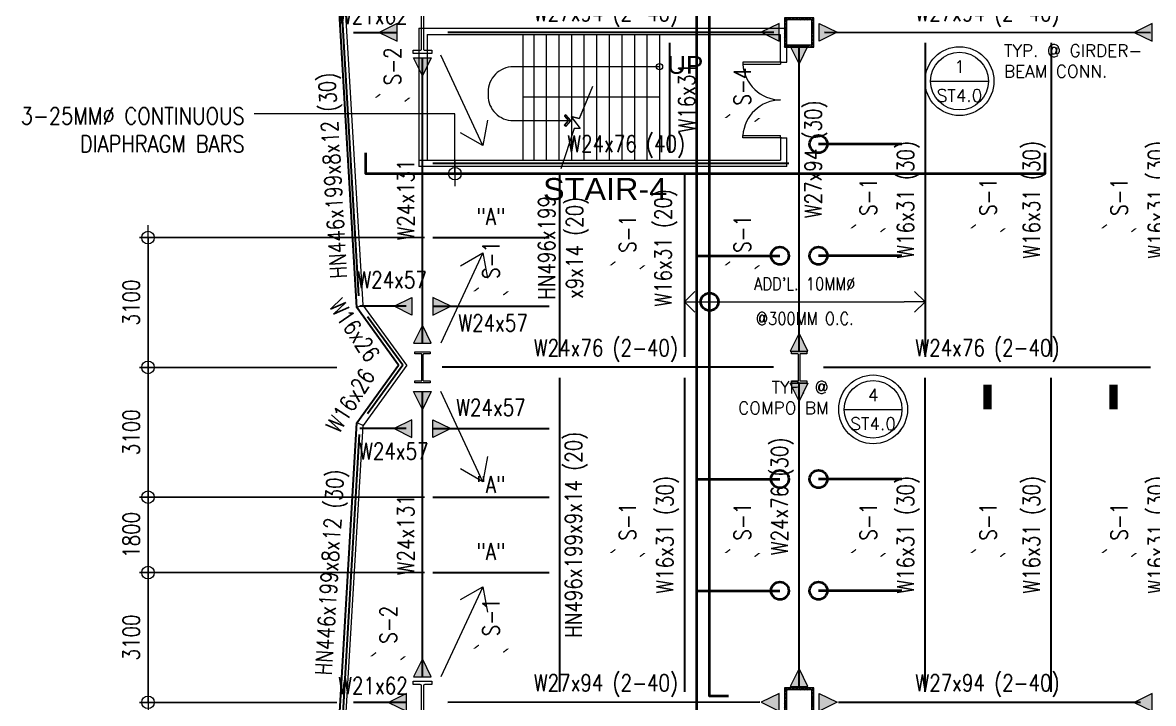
# Model space of a CAD drawing. Header units: millimetres. Extents: x 1506162 to 1722994, y -14989 to 120895.
# Drawn here: x 1552592 to 1579606, y 22493 to 38751 of the extents above; entities that cross this region are included whole.
import ezdxf
from ezdxf.enums import TextEntityAlignment as Align

# ---------------------------------------------------------------- set-up
doc = ezdxf.new("R2010")
doc.units = ezdxf.units.MM
doc.header["$MEASUREMENT"] = 0
doc.layers.get('0').update_dxf_attribs({"lineweight": 0})
for name, color, linetype, lineweight in [('A_ARCHITECTURAL BACKGROUND', 251, 'Continuous', 5), ('HATCH', 8, 'Continuous', 5), ('S-ANNO-DIMS', 252, 'Continuous', 5), ('S-ANNO-MARK', 2, 'Continuous', 9), ('S-ANNO-NPLT', 7, 'Continuous', 9), ('S-Anno-Symb', 143, 'Continuous', 9), ('S-Anno-Text', 52, 'Continuous', 15), ('S-BEAM', 5, 'Continuous', 30), ('S-BEAM-IDEN', 2, 'Continuous', 9), ('S-BRACE', 2, 'Continuous', 9), ('S-COLS', 2, 'Continuous', 20), ('S-CONN', 1, 'Continuous', 9), ('S_COL', 2, 'Continuous', 20), ('S_DRB', 4, 'Continuous', 40), ('S_SLAB EDGE', 2, 'Continuous', 30)]:
    doc.layers.add(name, color=color, linetype=linetype, lineweight=lineweight)
doc.styles.add('1', font='simplex.shx', dxfattribs={"width": 0.85, "height": 300})
doc.styles.add('ARIALNW', font='ARIALN.TTF')
doc.styles.add('MMTX$0$ESMX$0$X-OPTA1D', font='x-opta1d')
doc.styles.add('ROMANSX', font='ROMANS.shx', dxfattribs={"height": 0.09375})
doc.styles.add('SIMPLEX', font='SIMPLEX.shx', dxfattribs={"width": 0.8, "height": 400})
doc.dimstyles.new('DIM 200', dxfattribs={"dimtxt": 0.36, "dimasz": 0.2, "dimexe": 0.1, "dimexo": 0, "dimgap": 0.08, "dimtad": 1, "dimlfac": 2, "dimrnd": 0.005, "dimzin": 1, "dimdsep": 46, "dimtxsty": 'ARIALNW', "dimcen": 0.09, "dimclrd": 6, "dimclre": 6, "dimclrt": 13, "dimadec": 0, "dimazin": 0, "dimtfac": 1, "dimtofl": 0, "dimtmove": 2, "dimatfit": 3, "dimfxl": 1, "dimtolj": 1, "dimtzin": 0, "dimarcsym": 0})
doc.dimstyles.new('DIM_100', dxfattribs={"dimtxt": 400, "dimasz": 2, "dimexe": 100, "dimexo": 250, "dimgap": 250, "dimtad": 1, "dimdec": 0, "dimrnd": 1, "dimzin": 1, "dimdsep": 46, "dimtxsty": '1', "dimblk1": 'ESCADIM_ARW', "dimblk2": 'ESCADIM_ARW', "dimsah": 1, "dimcen": 50, "dimclrd": 256, "dimclre": 256, "dimclrt": 52, "dimazin": 0, "dimtfac": 1, "dimtdec": 0, "dimtofl": 0, "dimtmove": 0, "dimatfit": 3, "dimldrblk": 'ESCADIM_ARW', "dimfxl": 1, "dimtolj": 1, "dimtzin": 0, "dimarcsym": 0})
doc.dimstyles.new('DIM_200', dxfattribs={"dimtxt": 400, "dimasz": 2, "dimexe": 200, "dimexo": 200, "dimgap": 200, "dimtad": 1, "dimdec": 0, "dimrnd": 1, "dimzin": 1, "dimdsep": 46, "dimtxsty": 'SIMPLEX', "dimblk1": 'ESCADIM_ARW', "dimblk2": 'ESCADIM_ARW', "dimsah": 1, "dimcen": 50, "dimclrd": 251, "dimclre": 251, "dimclrt": 52, "dimazin": 0, "dimtfac": 1, "dimtdec": 0, "dimtofl": 0, "dimtmove": 0, "dimatfit": 3, "dimldrblk": 'ESCADIM_ARW', "dimfxl": 1, "dimtolj": 1, "dimtzin": 0, "dimarcsym": 0})
doc.dimstyles.new('ESCA', dxfattribs={"dimtxt": 300, "dimasz": 1, "dimexe": 100, "dimexo": 100, "dimgap": 100, "dimtad": 1, "dimdec": 0, "dimrnd": 1, "dimdsep": 46, "dimtxsty": '1', "dimblk1": 'ESCADIM_ARW', "dimblk2": 'ESCADIM_ARW', "dimsah": 1, "dimcen": 50, "dimclrd": 256, "dimclre": 256, "dimclrt": 52, "dimadec": 0, "dimazin": 0, "dimtfac": 1, "dimtdec": 0, "dimtofl": 0, "dimtmove": 0, "dimatfit": 3, "dimldrblk": 'ESCADIM_ARW', "dimfxl": 1, "dimtolj": 1, "dimtzin": 0, "dimarcsym": 0})

# ---------------------------------------------------------------- blocks, each defined once
blk = doc.blocks.new('6F PLAN')
at = {"layer": 'A_ARCHITECTURAL BACKGROUND', "ltscale": 10}
for p, q in [((6584, 33490, 0), (5682, 48565, 0)), ((10399, 39953, 0), (10399, 36947, 0)), ((10657, 39953, 0), (10657, 36947, 0)), ((10957, 39953, 0), (10957, 36947, 0)), ((11258, 39953, 0), (11258, 36947, 0)), ((11558, 39953, 0), (11558, 36947, 0)), ((11859, 39953, 0), (11859, 36947, 0)), ((12160, 39953, 0), (12160, 36947, 0)), ((12460, 39953, 0), (12460, 36947, 0)), ((12761, 39953, 0), (12761, 36947, 0)), ((13062, 39953, 0), (13062, 36947, 0)), ((13362, 39953, 0), (13362, 36947, 0)), ((13663, 39953, 0), (13663, 36950, 0)), ((16555, 39290, 0), (15653, 39290, 0)), ((15653, 39290, 0), (15653, 39240, 0)), ((16555, 39290, 0), (15653, 39290, 0)), ((15653, 39290, 0), (15653, 39240, 0)), ((15653, 39240, 0), (16555, 39240, 0)), ((15653, 39240, 0), (16555, 39240, 0)), ((16575, 39290, 0), (15673, 39290, 0)), ((16575, 39290, 0), (15673, 39290, 0)), ((13663, 38450, 0), (10399, 38450, 0)), ((15653, 37486, 0), (15653, 37536, 0)), ((15653, 37536, 0), (16555, 37536, 0)), ((15653, 37486, 0), (15653, 37536, 0)), ((15653, 37536, 0), (16555, 37536, 0)), ((16555, 37486, 0), (15653, 37486, 0)), ((16555, 37486, 0), (15653, 37486, 0)), ((16575, 37486, 0), (15673, 37486, 0)), ((16575, 37486, 0), (15673, 37486, 0)), ((16555, 37486, 0), (16555, 37536, 0)), ((6584, 33490, 0), (6433, 33428, 0)), ((7627, 32054, 0), (6584, 33490, 0)), ((7627, 32054, 0), (6584, 30614, 0)), ((5682, 15536, 0), (6584, 30614, 0)), ((6584, 30614, 0), (6433, 30677, 0))]:
    blk.add_line(p, q, dxfattribs=at)
at = {"layer": 'A_ARCHITECTURAL BACKGROUND', "linetype": 'ByBlock', "ltscale": 0.5}
for p, q in [((7916, 40100, 0), (16706, 40103, 0)), ((16706, 39290, 0), (16706, 40103, 0)), ((8116, 39950, 0), (16548, 39953, 0)), ((16555, 39290, 0), (16555, 39953, 0)), ((16555, 39290, 0), (16555, 39240, 0)), ((16555, 39290, 0), (16706, 39290, 0)), ((16555, 37486, 0), (16706, 37486, 0)), ((16555, 37486, 0), (16555, 36950, 0)), ((16706, 36800, 0), (16706, 37486, 0)), ((7916, 36950, 0), (13663, 36950, 0)), ((16706, 36800, 0), (7916, 36800, 0)), ((13663, 36950, 0), (16555, 36950, 0))]:
    blk.add_line(p, q, dxfattribs=at)
at = {"layer": 'A_ARCHITECTURAL BACKGROUND', "ltscale": 0.5}
for p, q in [((7916, 40100, 0), (7916, 36950, 0)), ((8116, 39950, 0), (8116, 36950, 0)), ((7916, 36950, 0), (7916, 36800, 0))]:
    blk.add_line(p, q, dxfattribs=at)
at = {"layer": 'A_ARCHITECTURAL BACKGROUND', "linetype": 'ByBlock', "lineweight": 13, "ltscale": 0.5}
for p, q in [((12059, 38708, 0), (11744, 37944, 0)), ((12059, 38705, 0), (11744, 37940, 0)), ((11744, 37944, 0), (11553, 37990, 0)), ((11553, 37990, 0), (11771, 37709, 0)), ((11744, 37940, 0), (11553, 37987, 0)), ((11553, 37987, 0), (11771, 37706, 0)), ((11622, 37709, 0), (11303, 36740, 0)), ((11771, 37706, 0), (11622, 37709, 0))]:
    blk.add_line(p, q, dxfattribs=at)
at = {"layer": 'A_ARCHITECTURAL BACKGROUND', "linetype": 'ByBlock', "lineweight": 13, "ltscale": 0.5, "elevation": 0}
blk.add_lwpolyline([(13663, 39179), (10168, 39179, 0.414214), (9567, 38577), (9567, 38495, 0.414214), (10168, 37894), (11542, 37894)], format="xyb", dxfattribs=at)
for points in [[(11542, 37894), (11423, 38030), (11391, 38006), (11492, 37894)], [(11542, 37891), (11423, 38027), (11391, 38002), (11492, 37891)], [(11542, 37894), (11423, 37757), (11391, 37782), (11492, 37894)], [(11542, 37891), (11423, 37754), (11391, 37779), (11492, 37891)]]:
    blk.add_lwpolyline(points, dxfattribs=at)
at = {"layer": 'A_ARCHITECTURAL BACKGROUND', "linetype": 'ByBlock', "lineweight": 13, "ltscale": 0.5}
blk.add_circle((13663, 39182, 0), 74, dxfattribs=at)
for centre, start, end in [((16566, 39303, 0), 183.9663, 269.3068), ((16566, 37473, 0), 90.6932, 176.0337)]:
    blk.add_arc(centre, 915, start, end, dxfattribs=at)
at = {"layer": 'S_SLAB EDGE', "ltscale": 0.05, "elevation": 0}
blk.add_lwpolyline([(5532, 15387), (6433, 30679), (7428, 32055), (6433, 33429), (5532, 48717), (7385, 48717), (7385, 53194), (8863, 53194), (8863, 55256), (10917, 55256), (10917, 56738), (26529, 56738), (26529, 56586), (44567, 56586), (44567, 56048), (46549, 56048), (46549, 39581), (44717, 39581), (44717, 10910)], dxfattribs=at)
at = {"layer": 'A_ARCHITECTURAL BACKGROUND', "style": 'MMTX$0$ESMX$0$X-OPTA1D', "text_generation_flag": 6, "width": 1.1}
for s, height, p in [('UP', 420.9, (13849, 39012, 0)), ('STAIR-4', 526.1, (10880, 35996, 0))]:
    blk.add_text(s, height=height, rotation=180, dxfattribs=at).set_placement(p)
blk = doc.blocks.new('6F COLUMN LAYOUT')
at = {"layer": 'HATCH', "ltscale": 0.05}
h = blk.add_hatch(dxfattribs=at)
h.set_pattern_fill('ANSI31', color=256, scale=250, style=0)
h.set_pattern_definition([(45, (-1573217.562, 18604.213), (-22.0970869, 22.0970869), [])])
h.paths.add_polyline_path([(16700, 39700), (17300, 39700), (17300, 40300), (16700, 40300)], flags=16)
h.paths.add_polyline_path([(16650, 39650), (17350, 39650), (17350, 40350), (16650, 40350)])
h = blk.add_hatch(dxfattribs=at)
h.set_pattern_fill('ANSI31', color=256, scale=250, style=0)
h.set_pattern_definition([(45, (-1573217.562, 2604.213), (-22.0970869, 22.0970869), [])])
h.paths.add_polyline_path([(16700, 23700), (17300, 23700), (17300, 24300), (16700, 24300)], flags=16)
h.paths.add_polyline_path([(16650, 23650), (17350, 23650), (17350, 24350), (16650, 24350)])
at = {"layer": 'S-COLS', "ltscale": 0.5, "elevation": 0}
for points in [[(16650, 39650), (17350, 39650), (17350, 40350), (16650, 40350)], [(16700, 39700), (17300, 39700), (17300, 40300), (16700, 40300)], [(16650, 23650), (17350, 23650), (17350, 24350), (16650, 24350)], [(16700, 23700), (17300, 23700), (17300, 24300), (16700, 24300)]]:
    blk.add_lwpolyline(points, close=True, dxfattribs=at)
at = {"layer": 'S_COL', "ltscale": 0.05}
for points in [[(8001, 39494), (7780, 39494), (7780, 39576), (7949, 39576, 0.414214), (7978, 39605), (7978, 40395, 0.414214), (7949, 40424), (7780, 40424), (7780, 40506), (8222, 40506), (8222, 40424), (8053, 40424, 0.414214), (8024, 40395), (8024, 39605, 0.414214), (8053, 39576), (8222, 39576), (8222, 39494), (8001, 39494)], [(8001, 23494), (7780, 23494), (7780, 23576), (7949, 23576, 0.414214), (7978, 23605), (7978, 24395, 0.414214), (7949, 24424), (7780, 24424), (7780, 24506), (8222, 24506), (8222, 24424), (8053, 24424, 0.414214), (8024, 24395), (8024, 23605, 0.414214), (8053, 23576), (8222, 23576), (8222, 23494), (8001, 23494)]]:
    blk.add_lwpolyline(points, format="xyb", dxfattribs=at)
at = {"layer": 'S_COL', "ltscale": 0.05, "elevation": 0}
for points in [[(8000, 31628), (7818, 31628), (7818, 31677), (7969, 31677, 0.414214), (7987, 31695), (7987, 32305, 0.414214), (7969, 32323), (7818, 32323), (7818, 32372), (8182, 32372), (8182, 32323), (8031, 32323, 0.414214), (8013, 32305), (8013, 31695, 0.414214), (8031, 31677), (8182, 31677), (8182, 31628), (8000, 31628)], [(16999, 32376), (17182, 32376), (17182, 32323), (17032, 32323, 0.414214), (17014, 32305), (17014, 31695, 0.414214), (17032, 31677), (17182, 31677), (17182, 31624), (16815, 31624), (16815, 31677), (16966, 31677, 0.414214), (16984, 31695), (16984, 32305, 0.414214), (16966, 32323), (16815, 32323), (16815, 32376), (16999, 32376)]]:
    blk.add_lwpolyline(points, format="xyb", dxfattribs=at)
blk = doc.blocks.new('Bubble')
at = {"layer": 'S-ANNO-NPLT'}
blk.add_circle((0, 0), 0.2608, dxfattribs=at)
at = {"layer": 'S-Anno-Symb', "color": 0}
blk.add_line((-0.2188, 0), (0.2188, 0), dxfattribs=at)
blk.add_circle((0, 0), 0.2188, dxfattribs=at)
at = {"layer": 'S-Anno-Symb', "style": 'ROMANSX'}
for tag, p in [('1', (0, 0.1094)), ('S1', (0, -0.1094))]:
    blk.add_attdef(tag, text='', height=0.0937, dxfattribs=at).set_placement(p, align=Align.MIDDLE_CENTER)
at = {"layer": 'S-Anno-Symb', "style": 'ROMANSX', "width": 1.018385, "flags": 8}
blk.add_attdef('LONG', text='', height=0.0937, dxfattribs=at).set_placement((-0.1796, -0.1249), (0.1796, -0.1249), align=Align.FIT)
blk = doc.blocks.new('ESCADIM_ARW')
at = {"color": 7}
blk.add_line((-150, 0), (150, 0), dxfattribs=at)
blk.add_circle((0, 0), 75, dxfattribs=at)
blk = doc.blocks.new('*D25')
at = {"layer": 'Defpoints', "color": 0, "ltscale": 0.05, "transparency": 16777216}
for p in [(1562394, 27417), (1555588, 25617), (1562394, 25617)]:
    blk.add_point(p, dxfattribs=at)
at = {"layer": 'S-ANNO-DIMS', "color": 251, "lineweight": -2, "ltscale": 0.05, "transparency": 16777216}
for p, q in [((1562194, 27417), (1555388, 27417)), ((1555588, 27415), (1555588, 25619)), ((1562194, 25617), (1555388, 25617))]:
    blk.add_line(p, q, dxfattribs=at)
at = {"layer": 'S-ANNO-DIMS', "color": 251, "lineweight": -2, "ltscale": 0.05, "transparency": 16777216, "xscale": 2, "yscale": 2, "zscale": 2}
for p, rotation in [((1555588, 27417), 90), ((1555588, 25617), 270)]:
    blk.add_blockref('ESCADIM_ARW', p, dxfattribs=dict(at, rotation=rotation))
at = {"layer": 'S-ANNO-DIMS', "color": 52, "ltscale": 0.05, "transparency": 16777216, "insert": (1555188, 26517), "char_height": 400, "attachment_point": 5, "rotation": 90, "style": 'SIMPLEX'}
blk.add_mtext('\\A1;1800', dxfattribs=at)
blk = doc.blocks.new('*D26')
at = {"layer": 'Defpoints', "color": 0, "ltscale": 0.05, "transparency": 16777216}
for p in [(1555588, 25617), (1562394, 25617), (1560297, 22517, 0)]:
    blk.add_point(p, dxfattribs=at)
at = {"layer": 'S-ANNO-DIMS', "color": 251, "lineweight": -2, "ltscale": 0.05, "transparency": 16777216}
for p, q in [((1562194, 25617), (1555388, 25617)), ((1555588, 22519), (1555588, 25615)), ((1560097, 22517), (1555388, 22517))]:
    blk.add_line(p, q, dxfattribs=at)
at = {"layer": 'S-ANNO-DIMS', "color": 251, "lineweight": -2, "ltscale": 0.05, "transparency": 16777216, "xscale": 2, "yscale": 2, "zscale": 2}
for p, rotation in [((1555588, 25617), 90), ((1555588, 22517), 270)]:
    blk.add_blockref('ESCADIM_ARW', p, dxfattribs=dict(at, rotation=rotation))
at = {"layer": 'S-ANNO-DIMS', "color": 52, "ltscale": 0.05, "transparency": 16777216, "insert": (1555188, 24067), "char_height": 400, "attachment_point": 5, "rotation": 90, "style": 'SIMPLEX'}
blk.add_mtext('\\A1;3100', dxfattribs=at)
blk = doc.blocks.new('*D27')
at = {"layer": 'Defpoints', "color": 0, "ltscale": 0.05, "transparency": 16777216}
for p in [(1560297, 30517, 0), (1555588, 27417), (1562394, 27417)]:
    blk.add_point(p, dxfattribs=at)
at = {"layer": 'S-ANNO-DIMS', "color": 251, "lineweight": -2, "ltscale": 0.05, "transparency": 16777216}
for p, q in [((1560097, 30517), (1555388, 30517)), ((1555588, 30515), (1555588, 27419)), ((1562194, 27417), (1555388, 27417))]:
    blk.add_line(p, q, dxfattribs=at)
at = {"layer": 'S-ANNO-DIMS', "color": 251, "lineweight": -2, "ltscale": 0.05, "transparency": 16777216, "xscale": 2, "yscale": 2, "zscale": 2}
for p, rotation in [((1555588, 30517), 90), ((1555588, 27417), 270)]:
    blk.add_blockref('ESCADIM_ARW', p, dxfattribs=dict(at, rotation=rotation))
at = {"layer": 'S-ANNO-DIMS', "color": 52, "ltscale": 0.05, "transparency": 16777216, "insert": (1555188, 28967), "char_height": 400, "attachment_point": 5, "rotation": 90, "style": 'SIMPLEX'}
blk.add_mtext('\\A1;3100', dxfattribs=at)
blk = doc.blocks.new('*D28')
at = {"layer": 'Defpoints', "color": 0, "ltscale": 0.05, "transparency": 16777216}
for p in [(1555588, 33617), (1562394, 33617), (1560297, 30517, 0)]:
    blk.add_point(p, dxfattribs=at)
at = {"layer": 'S-ANNO-DIMS', "color": 251, "lineweight": -2, "ltscale": 0.05, "transparency": 16777216}
for p, q in [((1562194, 33617), (1555388, 33617)), ((1555588, 30519), (1555588, 33615)), ((1560097, 30517), (1555388, 30517))]:
    blk.add_line(p, q, dxfattribs=at)
at = {"layer": 'S-ANNO-DIMS', "color": 251, "lineweight": -2, "ltscale": 0.05, "transparency": 16777216, "xscale": 2, "yscale": 2, "zscale": 2}
for p, rotation in [((1555588, 33617), 90), ((1555588, 30517), 270)]:
    blk.add_blockref('ESCADIM_ARW', p, dxfattribs=dict(at, rotation=rotation))
at = {"layer": 'S-ANNO-DIMS', "color": 52, "ltscale": 0.05, "transparency": 16777216, "insert": (1555188, 32067), "char_height": 400, "attachment_point": 5, "rotation": 90, "style": 'SIMPLEX'}
blk.add_mtext('\\A1;3100', dxfattribs=at)
blk = doc.blocks.new('_Open90')
at = {"color": 0, "linetype": 'ByBlock', "lineweight": -2}
for p, q in [((0, 0), (-1, 0)), ((-0.5, 0.5), (0, 0)), ((0, 0), (-0.5, -0.5))]:
    blk.add_line(p, q, dxfattribs=at)
blk = doc.blocks.new('*D38')
at = {"lineweight": -2, "ltscale": 0.5, "transparency": 16777216}
blk.add_line((14759, 33565, 0), (19508, 33565, 0), dxfattribs=at)
at = {"layer": 'Defpoints', "color": 0, "ltscale": 0.5, "transparency": 16777216}
for p in [(14259, 33565, 0), (20008, 33565, 0), (20008, 33565, 0)]:
    blk.add_point(p, dxfattribs=at)
at = {"lineweight": -2, "ltscale": 0.5, "transparency": 16777216, "xscale": 500, "yscale": 500, "zscale": 500, "rotation": 180}
blk.add_blockref('_Open90', (14259, 33565, 0), dxfattribs=at)
at = {"lineweight": -2, "ltscale": 0.5, "transparency": 16777216, "xscale": 500, "yscale": 500, "zscale": 500}
blk.add_blockref('_Open90', (20008, 33565, 0), dxfattribs=at)
at = {"color": 52, "ltscale": 0.5, "transparency": 16777216, "char_height": 300, "attachment_point": 5, "style": '1'}
for s, insert in [("\\A1;ADD'L. 10MM%%C", (17133, 33994, 0)), ('\\A1;@300MM O.C. ', (17133, 33165, 0))]:
    blk.add_mtext(s, dxfattribs=dict(at, insert=insert))
blk = doc.blocks.new('6F FRAMING LAYOUT')
at = {"layer": 'S-CONN'}
for points in [[(-4106, 31790), (-4535, 32000), (-4106, 32210)], [(5025, 31792), (4596, 32002), (5025, 32212)], [(5977, 31792), (6406, 32002), (5977, 32212)], [(13930, 31788), (13501, 31999), (13930, 32209)], [(5288, 31679), (5499, 31250), (5709, 31679)], [(-3711, 31394), (-3500, 30965), (-3290, 31394)], [(-3750, 25670), (-4179, 25460), (-3750, 25249)], [(-3250, 25670), (-2821, 25460), (-3250, 25249)], [(-3710, 24580), (-3500, 25009), (-3289, 24580)], [(5288, 24383), (5499, 24812), (5709, 24383)], [(5288, 23619), (5499, 23190), (5709, 23619)], [(-3711, 23420), (-3500, 22991), (-3290, 23420)], [(-3750, 22328), (-4179, 22538), (-3750, 22749)], [(-3250, 22328), (-2821, 22538), (-3250, 22749)], [(-3711, 16606), (-3500, 17035), (-3290, 16606)], [(5288, 16381), (5499, 16810), (5709, 16381)], [(-3881, 15789), (-4310, 15999), (-3881, 16210)], [(5024, 15791), (4595, 16002), (5024, 16212)], [(5976, 15791), (6405, 16002), (5976, 16212)], [(13929, 15788), (13500, 15998), (13929, 16209)]]:
    blk.add_hatch(color=256, dxfattribs=at).paths.add_polyline_path(points)
at = {"layer": 'S-BEAM'}
for p, q in [((-5017, 25709, 0), (-5860, 40000, 0)), ((-5143, 32000, 0), (-4106, 32000, 0)), ((4894, 32000, 0), (-2894, 32000, 0)), ((6106, 32002, 0), (13894, 31999, 0)), ((2413, 29125, 0), (2413, 31752, 0)), ((5500, 24381, 0), (5500, 31679, 0)), ((8509, 31751, 0), (8509, 24252, 0)), ((11517, 31751, 0), (11517, 24251, 0)), ((-3499, 24580, 0), (-3500, 31394, 0)), ((-3249, 28875, 0), (5250, 28875, 0)), ((-225, 28625, 0), (-225, 24253, 0)), ((2759, 28625, 0), (2759, 24253, 0)), ((-3250, 27098, 0), (-475, 27098, 0)), ((-3886, 25460, 0), (-4996, 25460, 0)), ((-3250, 25459, 0), (-475, 25459, 0)), ((-3972, 24054, 0), (-4810, 25209, 0)), ((-3972, 24054, 0), (-4815, 22892, 0)), ((4888, 24001, 0), (-3028, 24001, 0)), ((6079, 24001, 0), (13894, 24000, 0)), ((-225, 23753, 0), (-225, 16250, 0)), ((2759, 23753, 0), (2759, 16250, 0)), ((5499, 16381, 0), (5499, 23619, 0)), ((8509, 16250, 0), (8509, 23752, 0)), ((11517, 16250, 0), (11517, 23751, 0)), ((-3500, 16606, 0), (-3500, 23420, 0)), ((-3886, 22538, 0), (-4996, 22538, 0)), ((-3250, 22539, 0), (-475, 22539, 0)), ((-5011, 22392, 0), (-5860, 8000, 0)), ((-3250, 20898, 0), (-475, 20898, 0)), ((-3250, 19098, 0), (-475, 19098, 0)), ((-5143, 16000, 0), (-3881, 16000, 0)), ((4563, 16000, 0), (-2894, 15998, 0)), ((6438, 16000, 0), (13657, 16000, 0))]:
    blk.add_line(p, q, dxfattribs=at)
at = {"layer": 'S-CONN', "color": 1, "elevation": 0}
for points in [[(-4106, 32210), (-4535, 32000), (-4106, 31790), (-4106, 32211)], [(5025, 32212), (4596, 32002), (5025, 31792), (5025, 32213)], [(5977, 32212), (6406, 32002), (5977, 31792), (5977, 32213)], [(13930, 32209), (13501, 31999), (13930, 31788), (13930, 32210)], [(5709, 31679), (5499, 31250), (5288, 31679), (5710, 31679)], [(-3290, 31394), (-3500, 30965), (-3711, 31394), (-3289, 31394)], [(-3750, 25249), (-4179, 25460), (-3750, 25670), (-3750, 25248)], [(-3250, 25249), (-2821, 25460), (-3250, 25670), (-3250, 25248)], [(-3289, 24580), (-3500, 25009), (-3710, 24580), (-3288, 24580)], [(5709, 24383), (5499, 24812), (5288, 24383), (5710, 24383)], [(5709, 23619), (5499, 23190), (5288, 23619), (5710, 23619)], [(-3290, 23420), (-3500, 22991), (-3711, 23420), (-3289, 23420)], [(-3750, 22749), (-4179, 22538), (-3750, 22328), (-3750, 22750)], [(-3250, 22749), (-2821, 22538), (-3250, 22328), (-3250, 22750)], [(-3290, 16606), (-3500, 17035), (-3711, 16606), (-3289, 16606)], [(5709, 16381), (5499, 16810), (5288, 16381), (5710, 16381)], [(-3881, 16210), (-4310, 15999), (-3881, 15789), (-3881, 16211)], [(5024, 16212), (4595, 16002), (5024, 15791), (5024, 16213)], [(5976, 16212), (6405, 16002), (5976, 15791), (5976, 16213)], [(13929, 16209), (13500, 15998), (13929, 15788), (13929, 16210)]]:
    blk.add_lwpolyline(points, dxfattribs=at)
at = {"layer": 'S-BRACE', "ltscale": 0.5}
for points in [[(-2056, 29300, 0), (-3058, 31451, 0)], [(-2056, 26731, 0), (-3058, 24580, 0)], [(-2056, 21269, 0), (-3058, 23420, 0)], [(-2056, 18757, 0), (-3058, 16606, 0)]]:
    blk.add_leader(points, dimstyle='DIM 200', override={"dimasz": 500, "dimtad": 0, "dimclrd": 2, "dimldrblk": 'Open90', "dimfxl": 0.18}, dxfattribs=at)
blk = doc.blocks.new("ADD' L BARS")
at = {"layer": 'S_DRB', "color": 4, "elevation": 0}
for points in [[(15310.1, 24150), (14860.1, 24150), (14860.1, 47606.7), (15310.1, 47606.7)], [(22866.9, 37126.5), (22866.9, 36626.5), (6649.7, 36626.5), (6649.7, 37126.5)]]:
    blk.add_lwpolyline(points, dxfattribs=at)
at = {"layer": 'S_DRB'}
blk.add_circle((14860.1, 33565.1, 0), 210.4, dxfattribs=at)
at = {"layer": 'S-BEAM-IDEN', "insert": (3752.1, 38204.3, 0), "char_height": 400, "attachment_point": 3, "style": '1'}
blk.add_mtext_dynamic_manual_height_columns('3-25MM∅ CONTINUOUS \\PDIAPHRAGM BARS', width=8791.578, gutter_width=1, heights=[0], dxfattribs=at)
at = {"ltscale": 0.5}
dim = blk.add_linear_dim(base=(20008.5, 33565.1, 0), p1=(14258.5, 33565.1, 0), p2=(20008.5, 33565.1, 0), text="ADD'L. 10MM%%C\\X@300MM O.C. ", dimstyle='DIM_100', override={"dimasz": 500, "dimexo": 100, "dimblk1": 'Open90', "dimblk2": 'Open90', "dimse1": 1, "dimse2": 1}, dxfattribs=at)
dim.commit()
dim.dimension.update_dxf_attribs({"geometry": '*D38', "text_midpoint": (17133.5, 33565.1, 0)})
at = {"layer": 'S-ANNO-DIMS', "color": 4}
blk.add_leader([(8775, 36626.5, 0), (8775, 38051.6, 0), (3976.4, 38051.6, 0)], dimstyle='ESCA', override={"dimasz": 2, "dimtad": 0, "dimfxl": 0.0625}, dxfattribs=at)

msp = doc.modelspace()

# ---------------------------------------------------------------- linework, layer by layer
at = {"layer": 'S-ANNO-MARK'}
for points, elevation in [([(1561136.35228, 37042.22635, 29.99952, 29.99952, 0), (1561023.30795, 36955.22522, 0, 0, 0), (1561832.8855, 36955.22522, 29.99952, 29.99952, 0), (1561719.84118, 36868.22408, 0, 0, 0)], -0.00001), ([(1569494.90325, 36558.28008, 29.99952, 29.99952, 0), (1569381.85892, 36471.27894, 0, 0, 0), (1570191.43647, 36471.27894, 29.99952, 29.99952, 0), (1570078.39214, 36384.27781, 0, 0, 0)], 0), ([(1572503.3634, 33927.05465, 29.99952, 29.99952, 0), (1572390.31907, 33840.05352, 0, 0, 0), (1573199.89662, 33840.05352, 29.99952, 29.99952, 0), (1573086.85229, 33753.05239, 0, 0, 0)], 0), ([(1575364.98291, 33927.05465, 29.99952, 29.99952, 0), (1575251.93858, 33840.05352, 0, 0, 0), (1576061.51613, 33840.05352, 29.99952, 29.99952, 0), (1575948.4718, 33753.05239, 0, 0, 0)], -0.00001), ([(1578494.90325, 33927.05465, 29.99952, 29.99952, 0), (1578381.85892, 33840.05352, 0, 0, 0), (1579191.43647, 33840.05352, 29.99952, 29.99952, 0), (1579078.39214, 33753.05239, 0, 0, 0)], 0.00001), ([(1566753.40896, 33042.61982, 29.99952, 29.99952, 0), (1566640.36464, 32955.61869, 0, 0, 0), (1567449.94219, 32955.61869, 29.99952, 29.99952, 0), (1567336.89786, 32868.61756, 0, 0, 0)], 0), ([(1569494.90325, 33042.61982, 29.99952, 29.99952, 0), (1569381.85892, 32955.61869, 0, 0, 0), (1570191.43647, 32955.61869, 29.99952, 29.99952, 0), (1570078.39214, 32868.61756, 0, 0, 0)], 0), ([(1563489.71389, 32418.19749, 29.99952, 29.99952, 0), (1563376.66956, 32331.19635, 0, 0, 0), (1564186.24711, 32331.19635, 29.99952, 29.99952, 0), (1564073.20278, 32244.19522, 0, 0, 0)], -0.00001), ([(1566753.40896, 26169.65949, 29.99952, 29.99952, 0), (1566640.36464, 26082.65836, 0, 0, 0), (1567449.94219, 26082.65836, 29.99952, 29.99952, 0), (1567336.89786, 25995.65722, 0, 0, 0)], 0), ([(1569494.90325, 26169.65949, 29.99952, 29.99952, 0), (1569381.85892, 26082.65836, 0, 0, 0), (1570191.43647, 26082.65836, 29.99952, 29.99952, 0), (1570078.39214, 25995.65722, 0, 0, 0)], 0), ([(1572503.3634, 26169.65949, 29.99952, 29.99952, 0), (1572390.31907, 26082.65836, 0, 0, 0), (1573199.89662, 26082.65836, 29.99952, 29.99952, 0), (1573086.85229, 25995.65722, 0, 0, 0)], 0), ([(1575364.98291, 26169.65949, 29.99952, 29.99952, 0), (1575251.93858, 26082.65836, 0, 0, 0), (1576061.51613, 26082.65836, 29.99952, 29.99952, 0), (1575948.4718, 25995.65722, 0, 0, 0)], -0.00001), ([(1578494.90325, 26169.65949, 29.99952, 29.99952, 0), (1578381.85892, 26082.65836, 0, 0, 0), (1579191.43647, 26082.65836, 29.99952, 29.99952, 0), (1579078.39214, 25995.65722, 0, 0, 0)], 0.00001), ([(1563489.61396, 23884.97747, 29.99952, 29.99952, 0), (1563376.56963, 23797.97634, 0, 0, 0), (1564186.14718, 23797.97634, 29.99952, 29.99952, 0), (1564073.10285, 23710.97521, 0, 0, 0)], -0.00001), ([(1561037.19882, 23707.27508, 29.99952, 29.99952, 0), (1560924.1545, 23620.27394, 0, 0, 0), (1561733.73205, 23620.27394, 29.99952, 29.99952, 0), (1561620.68772, 23533.27281, 0, 0, 0)], -0.00001)]:
    msp.add_lwpolyline(points, format="xyseb", dxfattribs=dict(at, elevation=elevation))
at = {"layer": 'S-ANNO-NPLT'}
for centre in [(1574973.86325, 37353.14527, -0.00001), (1572910.6315, 29514.21124, -0.00001)]:
    msp.add_circle(centre, 821.36597, dxfattribs=at)
at = {"layer": 'S-Anno-Symb', "linetype": 'ByBlock'}
for points, elevation in [([(1574973.86325, 38174.51124, 0, 0, 0), (1574973.86325, 39830.01941, 196.07256, 196.07256, 0), (1574385.64557, 39830.01941, 0, 0, 0)], -0.00001), ([(1573731.99747, 29514.21124, 0, 0, 0), (1575642.85244, 29514.21124, 196.07256, 196.07256, 0), (1575642.85244, 30102.42892, 0, 0, 0)], -0.00001), ([(1580564.53694, 29514.21124, 0, 0, 0), (1578653.68197, 29514.21124, 196.07256, 196.07256, 0), (1578653.68197, 30102.42892, 0, 0, 0)], 0)]:
    msp.add_lwpolyline(points, format="xyseb", dxfattribs=dict(at, elevation=elevation))
at = {"layer": 'S_DRB'}
for p, q in [((1573594.03713, 35850.18447, 0.00001), (1571604.40415, 35850.18447, 0.00001)), ((1568694.03713, 33183.51781, 0.00001), (1570683.67011, 33183.51781, 0.00001)), ((1573594.03713, 33183.51781, 0.00001), (1571604.40415, 33183.51781, 0.00001)), ((1568694.03713, 27850.18447, -0.00001), (1570683.67011, 27850.18447, -0.00001)), ((1573594.03713, 27850.18447, -0.00001), (1571604.40415, 27850.18447, -0.00001)), ((1568694.03713, 25183.51781, -0.00001), (1570683.67011, 25183.51781, -0.00001)), ((1573594.03713, 25183.51781, -0.00001), (1571604.40415, 25183.51781, -0.00001))]:
    msp.add_line(p, q, dxfattribs=at)
at = {"layer": 'S_DRB', "color": 4, "elevation": -0.00001}
msp.add_lwpolyline([(1569152.54285, 6947.83114), (1568702.54285, 6947.83114), (1568702.54285, 54123.75511), (1569152.54285, 54123.75511)], dxfattribs=at)
at = {"layer": 'S_DRB'}
for centre in [(1571604.40415, 35850.18447, 0.00001), (1570683.67011, 33183.51781, 0.00001), (1571604.40415, 33183.51781, 0.00001), (1570683.67011, 27850.18447, -0.00001), (1571604.40415, 27850.18447, -0.00001), (1570683.67011, 25183.51781, -0.00001), (1571604.40415, 25183.51781, -0.00001)]:
    msp.add_circle(centre, 210.36702, dxfattribs=at)

# ---------------------------------------------------------------- block references
msp.add_blockref('6F FRAMING LAYOUT', (1565643.72869, 6518.47946, 0))
at = {"layer": 'A_ARCHITECTURAL BACKGROUND'}
msp.add_blockref('6F PLAN', (1554144.03713, -1483.14886, 0), dxfattribs=at)
at = {"layer": 'S-Anno-Symb', "xscale": 3149.760000000242, "yscale": 3149.760000000242, "zscale": 3149.760000000242}
for p, values in [((1574973.86325, 37353.14527, -0.00001), {'1': '1', 'S1': 'ST4.0'}), ((1572910.6315, 29514.21124, -0.00001), {'1': '4', 'S1': 'ST4.0'})]:
    msp.add_blockref('Bubble', p, dxfattribs=at).add_auto_attribs(values)
at = {"layer": 'S-Anno-Text'}
msp.add_blockref('6F COLUMN LAYOUT', (1554144.03713, -1483.14886, 0), dxfattribs=at)
at = {"layer": 'S-BRACE'}
msp.add_blockref("ADD' L BARS", (1554144.03713, -1483.14886, 0), dxfattribs=at)

# ---------------------------------------------------------------- texts
at = {"layer": 'S-ANNO-DIMS', "color": 52, "char_height": 400, "attachment_point": 5, "style": 'SIMPLEX'}
for s, insert in [('\\A1;{\\W0.8;W27x94 (2-40)}', (1566528.18369, 38916.99323, -0.00001)), ('\\A1;{\\W0.8;W27x94 (2-40)}', (1575644.03713, 38917.69366, -0.00001)), ('\\A1;{\\W0.8;W21x62}', (1560958.19291, 38915.90714, 0)), ('\\A1;{\\W0.8;"A"}', (1563781.35841, 34118.47946, 0)), ('\\A1;W24x57', (1561420.00358, 32608.98839, 0)), ('\\A1;W24x57', (1563831.94136, 31576.90218, 0.00001)), ('\\A1;{\\W0.8;W24x76 (2-40)}', (1566527.06998, 30917.80954, -0.00001)), ('\\A1;{\\W0.8;W24x76 (2-40)}', (1575642.92342, 30918.50997, -0.00002)), ('\\A1;W24x57', (1563781.35841, 29559.77652, 0.00001)), ('\\A1;W24x57', (1561461.69714, 28516.08232, -0.00001)), ('\\A1;{\\W0.8;"A"}', (1563781.35841, 27718.47946, 0)), ('\\A1;{\\W0.8;"A"}', (1563781.35841, 26118.47946, 0)), ('\\A1;W27x94 (2-40)', (1566528.1837, 22916.99322, -0.00002)), ('\\A1;W27x94 (2-40)', (1575644.03715, 22917.69365, -0.00002)), ('\\A1;{\\W0.8;W21x62}', (1560961.77248, 22916.85114, 0))]:
    msp.add_mtext(s, dxfattribs=dict(at, insert=insert))
for s, insert, rotation in [('\\A1;\\pxqc;S-2', (1561428.09673, 37705.22522, -0.00001), 90), ('\\A1;{\\W0.8;W16x31}', (1568456.92658, 36955.37947, -0.00002), 90), ('\\A1;\\pxqc;S-4', (1569786.64769, 37221.27894, 0), 90), ('\\A1;{\\W0.8;HN446x199x8x12 (30)}', (1560063.89154, 35101.0809, 0.00001), 93.423878219), ('\\A1;{\\W0.8;W27x94 (30)}', (1571544.03713, 35486.26178, 0), 90), ('\\A1;{\\W0.8;W16x31 (30)}', (1573752.49728, 34518.39884, 0), 90), ('\\A1;{\\W0.8;W16x31 (30)}', (1576760.95743, 34518.39884, 0), 90), ('\\A1;{\\W0.8;W16x31 (30)}', (1579745.12705, 34518.39884, 0), 90), ('\\A1;{\\W0.8;W24x131}', (1561744.03713, 34515.51353, 0), 90), ('\\A1;\\pxqc;{\\W0.8;S-1}', (1572795.10785, 34590.05352, 0), 90), ('\\A1;\\pxqc;{\\W0.8;S-1}', (1575656.72736, 34590.05352, -0.00001), 90), ('\\A1;\\pxqc;{\\W0.8;S-1}', (1578786.64769, 34590.05352, 0.00001), 90), ('\\A1;{\\W0.8;W16x31 (20)}', (1567959.44991, 33370.31166, -0.00003), 90), ('\\A1;{\\W0.8;HN496x199\\Px9x14 (20)}', (1565511.77262, 33370.31166, -0.00002), 90), ('\\A1;\\pxqc;{\\W0.8;S-1}', (1567045.15341, 33705.61869, 0), 90), ('\\A1;\\pxqc;{\\W0.8;S-1}', (1569786.64769, 33705.61869, 0), 90), ('\\A1;\\pxqc;{\\W0.8;S-1}', (1563781.45834, 33081.19635, -0.00001), 90), ('\\A1;W16x26', (1560519.20678, 31406.48484, 0.00001), 303.931635353), ('\\A1;W16x26', (1560419.90278, 29723.62062, 0.00001), 57.933436508), ('\\A1;{\\W0.8;W24x76 (30)}', (1570742.94721, 27435.40311, -0.00001), 90), ('\\A1;{\\W0.8;HN446x199x8x12 (30)}', (1559989.83682, 25617.69309, 0.00002), 86.576121781), ('\\A1;{\\W0.8;W16x31 (30)}', (1568002.54285, 26518.18875, -0.00001), 90), ('\\A1;{\\W0.8;W16x31 (30)}', (1573752.49728, 26517.78879, 0), 90), ('\\A1;{\\W0.8;W16x31 (30)}', (1576760.95743, 26517.57952, 0), 90), ('\\A1;{\\W0.8;W16x31 (30)}', (1579744.03713, 26516.85114, 0), 90), ('\\A1;{\\W0.8;W24x131}', (1561744.03713, 26518.18875, 0), 90), ('\\A1;\\pxqc;{\\W0.8;S-1}', (1567045.15341, 26832.65836, 0), 90), ('\\A1;\\pxqc;{\\W0.8;S-1}', (1569786.64769, 26832.65836, 0), 90), ('\\A1;\\pxqc;{\\W0.8;S-1}', (1572795.10785, 26832.65836, 0), 90), ('\\A1;\\pxqc;{\\W0.8;S-1}', (1575656.72736, 26832.65836, -0.00001), 90), ('\\A1;\\pxqc;{\\W0.8;S-1}', (1578786.64769, 26832.65836, 0.00001), 90), ('\\A1;\\pxqc;{\\W0.8;S-1}', (1563781.3584, 24547.97634, -0.00001), 90), ('\\A1;\\pxqc;S-2', (1561328.94327, 24370.27394, -0.00001), 90)]:
    msp.add_mtext(s, dxfattribs=dict(at, insert=insert, rotation=rotation))
at = {"layer": 'S-ANNO-DIMS', "color": 52, "insert": (1565818.67968, 26518.39631, 0), "char_height": 400, "width": 10114.6451451, "attachment_point": 5, "rotation": 90, "style": 'SIMPLEX'}
msp.add_mtext('\\A1;{\\W0.8;HN496x199x9x14 (20)}', dxfattribs=at)
at = {"layer": 'S-Anno-Symb', "char_height": 295.29, "width": 6780.3427625, "style": 'ROMANSX'}
for s, insert, attachment_point in [('TYP. @ GIRDER-\\PBEAM CONN.', (1576034.5719, 37833.54485, -0.00001), 4), ('TYP. @ \\PCOMPO BM', (1571849.48553, 29794.60393, -0.00001), 6)]:
    msp.add_mtext(s, dxfattribs=dict(at, insert=insert, attachment_point=attachment_point))
at = {"layer": 'S-COLS', "color": 52, "insert": (1567011.61783, 35791.71103, -0.00003), "char_height": 400, "attachment_point": 5, "style": 'SIMPLEX'}
msp.add_mtext('\\A1;{\\W0.8;W24x76 (40)}', dxfattribs=at)

# ---------------------------------------------------------------- dimensions: what is measured, and where the dimension line sits
at = {"layer": 'S-ANNO-DIMS', "ltscale": 0.05}
for base, p1, p2, angle, picture, middle in [((1555587.75889, 33616.85114, 0), (1560297.42728, 30516.85114, 0.00001), (1562394.03713, 33616.85114, 0), 90, '*D28', (1555187.75889, 32066.85114, 0)), ((1555587.75889, 27416.85114, 0), (1560297.42728, 30516.85114, 0.00001), (1562394.03713, 27416.85114, 0), 270, '*D27', (1555187.75889, 28966.85114, 0)), ((1555587.75889, 25616.85114, 0), (1562394.03713, 27416.85114, 0), (1562394.03713, 25616.85114, 0), 270, '*D25', (1555187.75889, 26516.85114, 0)), ((1555587.75889, 25616.85114, 0), (1560297.42728, 22516.85114, 0.00001), (1562394.03713, 25616.85114, 0), 90, '*D26', (1555187.75889, 24066.85114, 0))]:
    dim = msp.add_linear_dim(base=base, p1=p1, p2=p2, angle=angle, dimstyle='DIM_200', dxfattribs=at)
    dim.commit()
    dim.dimension.update_dxf_attribs({"geometry": picture, "text_midpoint": middle})

doc.saveas('drawing.dxf')
